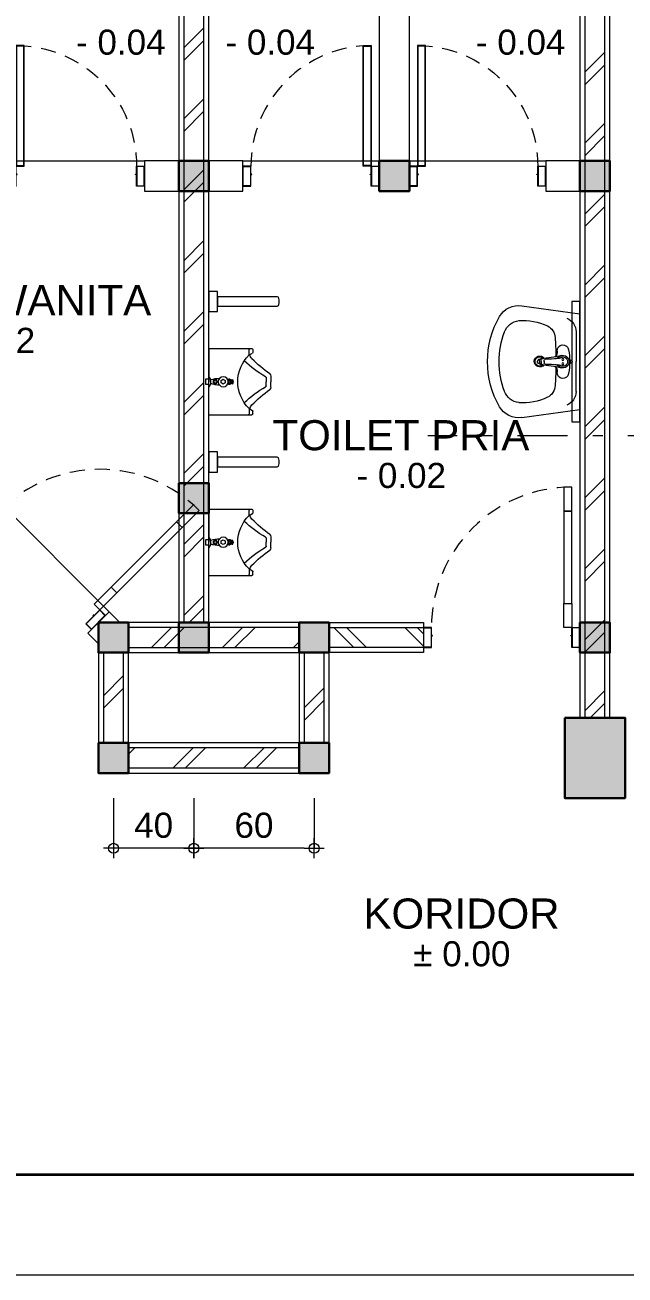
# Model space of a CAD drawing. Header units: millimetres. Extents: x -11 to 1625, y -267 to 180.
# Drawn here: x 1093.69 to 1099.67, y -47 to -34.54 of the extents above; entities that cross this region are included whole.
import ezdxf
from ezdxf.enums import TextEntityAlignment as Align

# ---------------------------------------------------------------- set-up
doc = ezdxf.new("R2010")
doc.units = ezdxf.units.MM
doc.linetypes.add('DASHDOT', pattern=[1, 0.5, -0.25, 0, -0.25])
doc.linetypes.add('HIDDEN', pattern=[0.375, 0.25, -0.125])
for name, color, linetype, lineweight in [('ars', 11, 'Continuous', 5), ('dinding', 5, 'Continuous', 15), ('GRS KOP', 1, 'Continuous', 35), ('KOLOM', 1, 'Continuous', 30), ('kop', 7, 'Continuous', 20), ('kus', 63, 'Continuous', 15), ('lan', 7, 'Continuous', 15), ('not', 7, 'Continuous', 20), ('SANITAIR', 4, 'Continuous', 5), ('sol kol', 8, 'Continuous', 0), ('u', 6, 'Continuous', 20)]:
    doc.layers.add(name, color=color, linetype=linetype, lineweight=lineweight)
doc.styles.add('aku', font='arial.ttf')
doc.styles.add('BARU', font='complex.shx')
doc.styles.get("Standard").update_dxf_attribs({"font": 'ARIALUNI.TTF'})
doc.dimstyles.new('H1.20 LAYOUT', dxfattribs={"dimtxt": 40, "dimasz": 13, "dimexe": 30, "dimexo": 0, "dimgap": 10, "dimtad": 2, "dimtih": 1, "dimtoh": 1, "dimdec": 0, "dimlfac": 0.1, "dimzin": 0, "dimdsep": 46, "dimtxsty": 'aku', "dimblk": 'DOT', "dimcen": 0.09, "dimclrd": 256, "dimclre": 256, "dimclrt": 2, "dimadec": 0, "dimazin": 0, "dimtfac": 1, "dimtdec": 0, "dimtix": 1, "dimtofl": 0, "dimtmove": 0, "dimatfit": 3, "dimfxl": 0, "dimtolj": 1, "dimtzin": 0, "dimlwd": -1, "dimlwe": 5, "dimarcsym": 0})
doc.dimstyles.new('SK 50', dxfattribs={"dimtxt": 0.25, "dimasz": 0.1, "dimexe": 0, "dimexo": 0, "dimgap": 0.1, "dimtad": 1, "dimdec": 0, "dimlfac": 50, "dimzin": 12, "dimdsep": 46, "dimtxsty": 'Standard', "dimblk": 'BULAT', "dimcen": 0.1, "dimclrd": 256, "dimclre": 256, "dimclrt": 256, "dimadec": 0, "dimazin": 3, "dimtfac": 1, "dimtdec": 0, "dimtofl": 0, "dimtmove": 0, "dimatfit": 3, "dimldrblk": 'BULAT', "dimfxl": 0, "dimtolj": 1, "dimtzin": 0, "dimlwd": -1, "dimlwe": -1, "dimarcsym": 0})
pattern_1 = [(45, (1086.37156, -61.3467), (-0.353553, 0.353553), []), (45, (1086.49656, -61.3467), (-0.353553, 0.353553), [])]

# ---------------------------------------------------------------- blocks, each defined once
blk = doc.blocks.new('kop')
at = {"layer": 'GRS KOP'}
blk.add_lwpolyline([(1, 54), (83, 54), (83, 1), (1, 1)], close=True, dxfattribs=at)
at = {"layer": 'kop', "color": 7}
blk.add_line((0, 0), (84, 0), dxfattribs=at)
at = {"layer": 'kop', "style": 'BARU', "flags": 4}
for p, height in [((73.8, 5.4), 0.35), ((80.303, 5.382), 0.25), ((73.8, 4.9), 0.35), ((80.303, 4.882), 0.25), ((73.8, 4.4), 0.35), ((80.303, 4.382), 0.25)]:
    blk.add_attdef('-', p, '', height=height, dxfattribs=at)
at = {"layer": 'kop', "flags": 4}
for tag, p in [('AR-00', (78.057, 2.648)), ('00', (81.238, 2.647))]:
    blk.add_attdef(tag, text='', height=0.35, dxfattribs=at).set_placement(p, align=Align.MIDDLE)
blk = doc.blocks.new('BULAT')
for p, q in [((-1, 0), (1, 0)), ((0, -1), (0, 1))]:
    blk.add_line(p, q)
blk.add_circle((0, 0), 0.5)
blk = doc.blocks.new('*D130')
at = {"layer": 'Defpoints', "color": 0, "ltscale": 0.15}
for p in [(1095.372, -42.247), (1096.572, -42.247), (1095.372, -42.747)]:
    blk.add_point(p, dxfattribs=at)
at = {"layer": 'u', "ltscale": 0.15}
for p, q in [((1095.372, -42.247), (1095.372, -42.747)), ((1096.572, -42.247), (1096.572, -42.747)), ((1096.472, -42.747), (1095.472, -42.747))]:
    blk.add_line(p, q, dxfattribs=at)
at = {"layer": 'u', "ltscale": 0.15, "xscale": 0.1, "yscale": 0.1, "zscale": 0.1, "rotation": 180}
blk.add_blockref('BULAT', (1095.372, -42.747), dxfattribs=at)
at = {"layer": 'u', "ltscale": 0.15, "xscale": 0.1, "yscale": 0.1, "zscale": 0.1}
blk.add_blockref('BULAT', (1096.572, -42.747), dxfattribs=at)
at = {"layer": 'u', "ltscale": 0.15, "insert": (1095.972, -42.519), "char_height": 0.25, "attachment_point": 5}
blk.add_mtext('\\A1;60', dxfattribs=at)
blk = doc.blocks.new('*D131')
at = {"layer": 'Defpoints', "color": 0, "ltscale": 0.15}
for p in [(1094.572, -42.247), (1095.372, -42.247), (1094.572, -42.747)]:
    blk.add_point(p, dxfattribs=at)
at = {"layer": 'u', "ltscale": 0.15}
for p, q in [((1094.572, -42.247), (1094.572, -42.747)), ((1095.372, -42.247), (1095.372, -42.747)), ((1095.272, -42.747), (1094.672, -42.747))]:
    blk.add_line(p, q, dxfattribs=at)
at = {"layer": 'u', "ltscale": 0.15, "xscale": 0.1, "yscale": 0.1, "zscale": 0.1, "rotation": 180}
blk.add_blockref('BULAT', (1094.572, -42.747), dxfattribs=at)
at = {"layer": 'u', "ltscale": 0.15, "xscale": 0.1, "yscale": 0.1, "zscale": 0.1}
blk.add_blockref('BULAT', (1095.372, -42.747), dxfattribs=at)
at = {"layer": 'u', "ltscale": 0.15, "insert": (1094.972, -42.519), "char_height": 0.25, "attachment_point": 5}
blk.add_mtext('\\A1;40', dxfattribs=at)
blk = doc.blocks.new('KP')
at = {"layer": 'KOLOM'}
blk.add_lwpolyline([(0.075, -0.075), (-0.075, -0.075), (-0.075, 0.075), (0.075, 0.075), (0.075, -0.075)], dxfattribs=at)
blk = doc.blocks.new('URINOIR ATAS')
for p, q in [((-0.027, 0.31), (0, 0.31)), ((-0.0198, 0.2864), (0, 0.2864)), ((0.027, 0.31), (0, 0.31)), ((0.0198, 0.2864), (0, 0.2864)), ((-0.165, 0), (-0.165, 0.2151)), ((-0.16, 0.2201), (-0.1473, 0.2201)), ((-0.1332, 0.2011), (-0.16, 0.2011)), ((-0.1332, 0.2011), (-0.143, 0.2176)), ((0.1332, 0.2011), (0.143, 0.2176)), ((0.1332, 0.2011), (0.16, 0.2011)), ((0.16, 0.2201), (0.1473, 0.2201)), ((0.165, 0), (0.165, 0.2151)), ((-0.0122, 0.1168), (0.0115, 0.1168)), ((-0.0113, 0.0974), (0.011, 0.0974)), ((-0.0112, 0.1072), (0.0111, 0.1072)), ((-0.0087, 0.112), (-0.0087, 0.1072)), ((-0.0075, 0.1132), (0.0078, 0.1132)), ((-0.0028, 0.1168), (-0.0028, 0.1132)), ((0.0026, 0.1168), (0.0026, 0.1132)), ((0.009, 0.112), (0.009, 0.1072)), ((-0.165, 0), (0, 0)), ((-0.009, 0.0103), (-0.0257, 0)), ((-0.0127, -0.0167), (-0.0127, 0)), ((-0.009, 0.0103), (0.0108, 0.0103)), ((0.165, 0), (0, 0)), ((0.0108, 0.0103), (0.0265, 0)), ((0.0127, 0), (0.0127, -0.0167)), ((0.0127, -0.0167), (-0.0127, -0.0167))]:
    blk.add_line(p, q)
for points in [[(-0.0111, 0.1072, 0.164804), (-0.0121, 0.1069, 0.105758), (-0.013, 0.1058, 0.068984), (-0.0136, 0.1043, 0.055178), (-0.0139, 0.1024, 0.055178), (-0.0137, 0.1004, 0.068984), (-0.0131, 0.0989, 0.105758), (-0.0122, 0.0977, 0.164804), (-0.0113, 0.0974, 0.164804), (-0.0103, 0.0977, 0.105758), (-0.0093, 0.0988, 0.068984), (-0.0088, 0.1003, 0.055178), (-0.0085, 0.1023, 0.055178), (-0.0087, 0.1043, 0.068984), (-0.0093, 0.1058, 0.105758), (-0.0102, 0.1069, 0.164804)], [(0, 0.0974, 0.070821), (0.0028, 0.0978, 0.082428), (0.005, 0.0988, 0.106823), (0.0065, 0.1005, 0.13413), (0.007, 0.1023, 0.13413), (0.0065, 0.1041, 0.106823), (0.005, 0.1058, 0.082428), (0.0028, 0.1069, 0.070821), (0, 0.1072, 0.070821), (-0.0028, 0.1069, 0.082428), (-0.005, 0.1058, 0.106823), (-0.0065, 0.1041, 0.13413), (-0.007, 0.1023, 0.13413), (-0.0065, 0.1005, 0.106823), (-0.005, 0.0988, 0.082428), (-0.0028, 0.0978, 0.070821)], [(0.0111, 0.1072, 0.164804), (0.0102, 0.1069, 0.105758), (0.0092, 0.1058, 0.068984), (0.0086, 0.1043, 0.055178), (0.0084, 0.1024, 0.055178), (0.0086, 0.1004, 0.068984), (0.0091, 0.0989, 0.105758), (0.0101, 0.0977, 0.164804), (0.011, 0.0974, 0.164804), (0.0119, 0.0977, 0.105758), (0.0129, 0.0988, 0.068984), (0.0135, 0.1003, 0.055178), (0.0137, 0.1023, 0.055178), (0.0135, 0.1043, 0.068984), (0.013, 0.1058, 0.105758), (0.012, 0.1069, 0.164804)]]:
    blk.add_lwpolyline(points, format="xyb", close=True)
blk.add_lwpolyline([(0.0065, 0.0614), (0.0126, 0.0719), (0.0065, 0.0824), (-0.0056, 0.0824), (-0.0117, 0.0719), (-0.0056, 0.0614)], close=True)
for centre, radius in [((0, 0.072), 0.025), ((0.0002, 0.032), 0.0106), ((0, 0.0319), 0.00723)]:
    blk.add_circle(centre, radius)
for centre, radius, start, end in [((-0.6138, 0.7181), 0.7085, 314.76544, 324.21792), ((-0.4765, 0.5364), 0.5177, 315.9836, 330.73363), ((-0.027, 0.2952), 0.0148, 90, 144.21792), ((-0.0198, 0.2805), 0.00593, 90, 150.73363), ((0.0198, 0.2805), 0.00593, 29.26637, 90), ((0.4765, 0.5364), 0.5177, 209.26637, 224.0164), ((0.027, 0.2952), 0.0148, 35.78208, 90), ((0.6138, 0.7181), 0.7085, 215.78208, 225.23456), ((-0.16, 0.2151), 0.005, 90, 180), ((-0.16, 0.1961), 0.005, 90, 180), ((-0.1473, 0.2151), 0.005, 30.58586, 90), ((-0.1513, 0.2563), 0.055, 287.36023, 311.4179), ((0.0012, 0.3316), 0.1873, 224.1477, 269.64221), ((-0.0012, 0.3316), 0.1873, 270.35779, 315.8523), ((0.1513, 0.2563), 0.055, 228.5821, 252.63977), ((0.1473, 0.2151), 0.005, 90, 149.41414), ((0.16, 0.2151), 0.005, 0, 90), ((0.16, 0.1961), 0.005, 0, 90), ((-0.0004, 0.1057), 0.0162, 43.01693, 136.98307), ((-0.0075, 0.112), 0.00119, 90, 180), ((0.0078, 0.112), 0.00119, 0, 90), ((0.1202, 0.0571), 0.1375, 181.34816, 199.92359), ((-0.1902, 0.0624), 0.2077, 345.47033, 357.66921)]:
    blk.add_arc(centre, radius, start, end)
blk = doc.blocks.new('washtafel L237 a')
for p, q in [((-0.2789, -0.2895), (-0.2378, 0)), ((-0.2378, 0), (0, 0)), ((0.2378, 0), (0, 0)), ((0.2789, -0.2895), (0.2378, 0)), ((-0.1485, -0.0191), (0, -0.0191)), ((0.1485, -0.0191), (0, -0.0191)), ((0, -0.1788), (-0.0059, -0.1788)), ((0, -0.1788), (0.0059, -0.1788)), ((0, -0.1934), (-0.0071, -0.1934)), ((0, -0.2017), (-0.0067, -0.2017)), ((0, -0.1934), (0.0071, -0.1934)), ((0, -0.2017), (0.0067, -0.2017))]:
    blk.add_line(p, q)
for centre, radius in [((0, -0.0432), 0.00695), ((0, -0.0432), 0.00529), ((-0.0111, -0.0848), 0.00488), ((0.0111, -0.0848), 0.00488)]:
    blk.add_circle(centre, radius)
for centre, radius, start, end in [((-0.1484, -0.0933), 0.0742, 90.06608, 157.50386), ((-0.0554, -0.0846), 0.0285, 98.13201, 275.81346), ((-0.0017, -0.3364), 0.2858, 89.66686, 101.6651), ((-0.0002, -0.0844), 0.0312, 89.69148, 225.35659), ((-0.0002, -0.0842), 0.0231, 89.5833, 212.81241), ((0.0017, -0.3364), 0.2858, 78.3349, 90.33314), ((0.0002, -0.0844), 0.0312, 314.64341, 90.30852), ((0.0002, -0.0842), 0.0231, 327.18759, 90.4167), ((0.0554, -0.0846), 0.0285, 264.18654, 81.86799), ((0.1484, -0.0933), 0.0742, 22.49614, 89.93392), ((-0.1166, -0.1911), 0.0678, 92.54401, 154.459), ((0.0121, -2.1032), 1.9842, 91.19392, 93.80594), ((-0.0493, -0.1465), 0.0337, 40.11883, 95.45534), ((-0.528, -0.216), 0.5128, 2.56467, 13.89125), ((-0.0403, -0.1261), 0.0267, 4.63491, 46.93936), ((-0.0448, -0.113), 0.03, 5.69404, 32.81241), ((-0.6232, -0.1707), 0.6112, 359.80116, 5.69404), ((0.6232, -0.1707), 0.6112, 174.30596, 180.19884), ((0.0403, -0.1261), 0.0267, 133.06064, 175.36509), ((0.0448, -0.113), 0.03, 147.18759, 174.30596), ((0.528, -0.216), 0.5128, 166.10875, 177.43533), ((0.0493, -0.1465), 0.0337, 84.54466, 139.88117), ((-0.0121, -2.1032), 1.9842, 86.19406, 88.80608), ((0.1166, -0.1911), 0.0678, 25.541, 87.45599), ((0.0679, -0.2815), 0.2732, 154.05414, 184.62425), ((0.0008, -0.1999), 0.0272, 129.5111, 54.46655), ((0.0009, -0.2), 0.0234, 136.87842, 48.81285), ((-0.0071, -0.1844), 0.009, 183.47511, 270), ((-0.0059, -0.1728), 0.006, 179.80116, 270), ((0.0059, -0.1728), 0.006, 270, 0.19884), ((0.0071, -0.1844), 0.009, 270, 356.52489), ((-0.0679, -0.2815), 0.2732, 355.37575, 25.94586), ((-0.0067, -0.1927), 0.009, 182.56467, 270), ((0.001, -0.1997), 0.0119, 184.49513, 2.42416), ((0.0067, -0.1927), 0.009, 270, 357.43533), ((-0.17, -0.3052), 0.11, 171.78601, 240.13946), ((-0.119, -0.2944), 0.0858, 186.0548, 250.1625), ((0.119, -0.2944), 0.0858, 289.8375, 353.9452), ((0.17, -0.3052), 0.11, 299.86054, 8.21399), ((-0.0032, -0.0174), 0.4426, 239.96311, 270.41712), ((-0.001, 0.0027), 0.4056, 248.72091, 270.13748), ((0.001, 0.0027), 0.4056, 269.86252, 291.27909), ((0.0032, -0.0174), 0.4426, 269.58288, 300.03689)]:
    blk.add_arc(centre, radius, start, end)
blk = doc.blocks.new('P 60')
at = {"linetype": 'HIDDEN', "ltscale": 0.3}
blk.add_lwpolyline([(-0.64, 0.1, -0.414214), (-0.04, 0.7, -1.303225)], format="xyb", dxfattribs=at)
for points in [[(-0.04, 0.7), (-0.04, 0.1), (-0.08, 0.1), (-0.08, 0.7)], [(-0.042, 0.698), (-0.042, 0.102), (-0.078, 0.102), (-0.078, 0.698)], [(-0.6351, 0.06), (-0.64, 0.06), (-0.64, 0.0615), (-0.64, 0.1), (-0.68, 0.1), (-0.68, 0), (-0.64, 0), (-0.64, 0.0565), (-0.6351, 0.0583)], [(-0.642, 0.002), (-0.678, 0.002), (-0.678, 0.098), (-0.642, 0.098)], [(-0.0449, 0.06), (-0.04, 0.06), (-0.04, 0.0615), (-0.04, 0.1), (0, 0.1), (0, 0), (-0.04, 0), (-0.04, 0.0565), (-0.0449, 0.0583)], [(-0.038, 0.002), (-0.002, 0.002), (-0.002, 0.098), (-0.038, 0.098)]]:
    blk.add_lwpolyline(points, close=True)
blk = doc.blocks.new('P 70')
at = {"linetype": 'HIDDEN', "ltscale": 0.3}
blk.add_lwpolyline([(-0.74, 0.1, -0.414214), (-0.04, 0.8, -1.303225)], format="xyb", dxfattribs=at)
for points in [[(-0.04, 0.8), (-0.08, 0.8), (-0.08, 0.68), (-0.04, 0.68)], [(-0.04, 0.68), (-0.08, 0.68), (-0.08, 0.22), (-0.04, 0.22)], [(-0.04, 0.1), (-0.08, 0.1), (-0.08, 0.22), (-0.04, 0.22)], [(-0.7351, 0.06), (-0.74, 0.06), (-0.74, 0.0615), (-0.74, 0.1), (-0.78, 0.1), (-0.78, 0), (-0.74, 0), (-0.74, 0.0565), (-0.7351, 0.0583)], [(-0.742, 0.002), (-0.778, 0.002), (-0.778, 0.098), (-0.742, 0.098)], [(-0.0449, 0.06), (-0.04, 0.06), (-0.04, 0.0615), (-0.04, 0.1), (0, 0.1), (0, 0), (-0.04, 0), (-0.04, 0.0565), (-0.0449, 0.0583)], [(-0.038, 0.002), (-0.002, 0.002), (-0.002, 0.098), (-0.038, 0.098)]]:
    blk.add_lwpolyline(points, close=True)
blk = doc.blocks.new('K1')
at = {"layer": 'KOLOM'}
blk.add_lwpolyline([(0.2, 0.15), (-0.2, 0.15), (-0.2, -0.15), (0.2, -0.15), (0.2, 0.15)], dxfattribs=at)
blk = doc.blocks.new('NOTASI RUANG')
at = {"layer": 'not'}
for height, p in [(0.2598, (-0.0112, 0.2998)), (0.1752, (-0.0087, -0.0173))]:
    blk.add_attdef('RUANG', text='', height=height, dxfattribs=at).set_placement(p, align=Align.MIDDLE_CENTER)
blk = doc.blocks.new('_Dot')
at = {"color": 0, "linetype": 'ByBlock', "lineweight": -2}
blk.add_line((-0.5, 0), (-1, 0), dxfattribs=at)
at = {"color": 0, "linetype": 'ByBlock', "const_width": 0.5}
blk.add_lwpolyline([(-0.25, 0, 1), (0.25, 0, 1)], format="xyb", close=True, dxfattribs=at)

msp = doc.modelspace()

# ---------------------------------------------------------------- hatches: boundary and pattern name
at = {"layer": 'ars'}
h = msp.add_hatch(dxfattribs=at)
h.set_pattern_fill('TEMBOK', color=256, scale=0.5)
h.set_pattern_definition(pattern_1)
h.paths.add_polyline_path([(1095.2715565, -32.9967001), (1095.2715565, -40.4967001), (1095.4715565, -40.4967001), (1095.4715565, -32.9967001)])
h = msp.add_hatch(dxfattribs=at)
h.set_pattern_fill('TEMBOK', color=256, scale=0.5)
h.set_pattern_definition(pattern_1)
h.paths.add_polyline_path([(1099.4715565, -41.4467001), (1099.4715565, -33.2467001), (1099.2715565, -33.2467001), (1099.2715565, -41.4467001)])
h = msp.add_hatch(dxfattribs=at)
h.set_pattern_fill('TEMBOK', color=256, scale=0.5)
h.set_pattern_definition(pattern_1)
h.paths.add_polyline_path([(1096.4215565, -40.5467001), (1094.7215565, -40.5467001), (1094.7215565, -40.7467001), (1096.4215565, -40.7467001)])
h = msp.add_hatch(dxfattribs=at)
h.set_pattern_fill('TEMBOK', color=256, scale=0.5)
h.set_pattern_definition([(135, (1109.42156, -60.1467), (0.353553, 0.353553), []), (135, (1109.29656, -60.1467), (0.353553, 0.353553), [])])
h.paths.add_polyline_path([(1096.7215565, -40.5467001), (1097.6615565, -40.5467001), (1097.6615565, -40.7467001), (1096.7215565, -40.7467001)])
h = msp.add_hatch(dxfattribs=at)
h.set_pattern_fill('TEMBOK', color=256, scale=0.5)
h.set_pattern_definition(pattern_1)
h.paths.add_polyline_path([(1094.4715565, -40.7967001), (1094.4715565, -41.6967001), (1094.6715565, -41.6967001), (1094.6715565, -40.7967001)])
h = msp.add_hatch(dxfattribs=at)
h.set_pattern_fill('TEMBOK', color=256, scale=0.5)
h.set_pattern_definition(pattern_1)
h.paths.add_polyline_path([(1096.4715565, -40.7967001), (1096.4715565, -41.6967001), (1096.6715565, -41.6967001), (1096.6715565, -40.7967001)])
h = msp.add_hatch(dxfattribs=at)
h.set_pattern_fill('TEMBOK', color=256, scale=0.5)
h.set_pattern_definition(pattern_1)
h.paths.add_polyline_path([(1096.4215565, -41.7467001), (1094.7215565, -41.7467001), (1094.7215565, -41.9467001), (1096.4215565, -41.9467001)])
at = {"layer": 'sol kol'}
for points in [[(1095.2215565, -35.8967001), (1095.5215565, -35.8967001), (1095.5215565, -36.1967001), (1095.2215565, -36.1967001)], [(1097.2215565, -35.8967001), (1097.5215565, -35.8967001), (1097.5215565, -36.1967001), (1097.2215565, -36.1967001)], [(1099.2215565, -35.8967001), (1099.5215565, -35.8967001), (1099.5215565, -36.1967001), (1099.2215565, -36.1967001)], [(1095.2215565, -39.1067001), (1095.5215565, -39.1067001), (1095.5215565, -39.4067001), (1095.2215565, -39.4067001)], [(1094.4215565, -40.4967001), (1094.7215565, -40.4967001), (1094.7215565, -40.7967001), (1094.4215565, -40.7967001)], [(1095.2215565, -40.4967001), (1095.5215565, -40.4967001), (1095.5215565, -40.7967001), (1095.2215565, -40.7967001)], [(1096.4215565, -40.4967001), (1096.7215565, -40.4967001), (1096.7215565, -40.7967001), (1096.4215565, -40.7967001)], [(1099.2215565, -40.4967001), (1099.5215565, -40.4967001), (1099.5215565, -40.7967001), (1099.2215565, -40.7967001)], [(1099.0715565, -41.4467001), (1099.0715565, -42.2467001), (1099.6715565, -42.2467001), (1099.6715565, -41.4467001)], [(1094.4215565, -41.6967001), (1094.7215565, -41.6967001), (1094.7215565, -41.9967001), (1094.4215565, -41.9967001)], [(1096.4215565, -41.6967001), (1096.7215565, -41.6967001), (1096.7215565, -41.9967001), (1096.4215565, -41.9967001)]]:
    msp.add_hatch(color=256, dxfattribs=at).paths.add_polyline_path(points)

# ---------------------------------------------------------------- linework, layer by layer
at = {"layer": 'ars'}
for points in [[(1095.2715565, -32.9967001), (1095.2715565, -40.4967001), (1095.4715565, -40.4967001), (1095.4715565, -32.9967001)], [(1099.4715565, -41.4467001), (1099.4715565, -33.2467001), (1099.2715565, -33.2467001), (1099.2715565, -41.4467001)], [(1095.6084329, -37.3967001), (1095.6084329, -37.1967001), (1095.5215565, -37.1967001), (1095.5215565, -37.3967001)], [(1095.6084329, -38.9967001), (1095.6084329, -38.7967001), (1095.5215565, -38.7967001), (1095.5215565, -38.9967001)], [(1096.4215565, -40.5467001), (1094.7215565, -40.5467001), (1094.7215565, -40.7467001), (1096.4215565, -40.7467001)], [(1096.7215565, -40.5467001), (1097.6615565, -40.5467001), (1097.6615565, -40.7467001), (1096.7215565, -40.7467001)], [(1094.4715565, -40.7967001), (1094.4715565, -41.6967001), (1094.6715565, -41.6967001), (1094.6715565, -40.7967001)], [(1096.4715565, -40.7967001), (1096.4715565, -41.6967001), (1096.6715565, -41.6967001), (1096.6715565, -40.7967001)], [(1096.4215565, -41.7467001), (1094.7215565, -41.7467001), (1094.7215565, -41.9467001), (1096.4215565, -41.9467001)]]:
    msp.add_lwpolyline(points, close=True, dxfattribs=at)
at = {"layer": 'dinding'}
for p, q in [((1094.5276225, -40.3906341), (1094.3154904, -40.6027661)), ((1094.6336885, -40.4967001), (1094.5276225, -40.3906341)), ((1094.4215565, -40.7088322), (1094.3154904, -40.6027661))]:
    msp.add_line(p, q, dxfattribs=at)
for points in [[(1095.2215565, -32.9967001), (1095.2215565, -40.4967001), (1095.5215565, -40.4967001), (1095.5215565, -32.9967001)], [(1097.2215565, -32.9967001), (1097.2215565, -35.8967001), (1097.5215565, -35.8967001), (1097.5215565, -32.9967001)], [(1099.5215565, -41.4467001), (1099.5215565, -33.2467001), (1099.2215565, -33.2467001), (1099.2215565, -41.4467001)], [(1095.2215565, -35.8967001), (1094.8815565, -35.8967001), (1094.8815565, -36.1967001), (1095.2215565, -36.1967001)], [(1095.8615565, -35.8967001), (1095.5215565, -35.8967001), (1095.5215565, -36.1967001), (1095.8615565, -36.1967001)], [(1099.2215565, -35.8967001), (1098.8815565, -35.8967001), (1098.8815565, -36.1967001), (1099.2215565, -36.1967001)], [(1096.4215565, -40.4967001), (1094.7215565, -40.4967001), (1094.7215565, -40.7967001), (1096.4215565, -40.7967001)], [(1096.7215565, -40.4967001), (1097.6615565, -40.4967001), (1097.6615565, -40.7967001), (1096.7215565, -40.7967001)], [(1094.4215565, -40.7967001), (1094.4215565, -41.6967001), (1094.7215565, -41.6967001), (1094.7215565, -40.7967001)], [(1096.4215565, -40.7967001), (1096.4215565, -41.6967001), (1096.7215565, -41.6967001), (1096.7215565, -40.7967001)], [(1096.4215565, -41.6967001), (1094.7215565, -41.6967001), (1094.7215565, -41.9967001), (1096.4215565, -41.9967001)]]:
    msp.add_lwpolyline(points, close=True, dxfattribs=at)
at = {"layer": 'lan'}
for p, q in [((1093.5215565, -35.8967001), (1094.8815565, -35.8967001)), ((1095.8615565, -35.8967001), (1097.2215565, -35.8967001)), ((1097.5215565, -35.8967001), (1098.8815565, -35.8967001)), ((1094.5276225, -40.3906341), (1093.4245359, -39.2875475))]:
    msp.add_line(p, q, dxfattribs=at)
at = {"layer": 'not', "linetype": 'DASHDOT'}
msp.add_line((1104.5993466, -38.6372176), (1097.7066416, -38.6372176), dxfattribs=at)
at = {"layer": 'SANITAIR'}
for points in [[(1096.2215565, -37.2676038, 0.3879768636), (1096.2027768, -37.2498705), (1095.6084329, -37.2498705), (1095.6084329, -37.3435297), (1096.2027768, -37.3435297, 0.3879768636), (1096.2215565, -37.3257965, 0.0369417694)], [(1096.2215565, -38.8676038, 0.3879768636), (1096.2027768, -38.8498705), (1095.6084329, -38.8498705), (1095.6084329, -38.9435297), (1096.2027768, -38.9435297, 0.3879768636), (1096.2215565, -38.9257965, 0.0369417694)]]:
    msp.add_lwpolyline(points, format="xyb", close=True, dxfattribs=at)
msp.add_lwpolyline([(1099.2215565, -37.2967001), (1099.1415565, -37.2967001), (1099.1415565, -38.4967001), (1099.2215565, -38.4967001)], close=True, dxfattribs=at)

# ---------------------------------------------------------------- block references
ref = msp.add_blockref('NOTASI RUANG', (1094.6554381, -34.6904979), dxfattribs=dict(xscale=1.264792453639075, yscale=1.264792453639075, zscale=1.264792453639075))
ref.add_attrib('RUANG', '- 0.04', dxfattribs={"layer": 'not', "height": 0.25}).set_placement((1094.644474, -34.712328), align=Align.MIDDLE_CENTER)
ref = msp.add_blockref('NOTASI RUANG', (1096.1454377, -34.6904979), dxfattribs=dict(xscale=1.264792453639075, yscale=1.264792453639075, zscale=1.264792453639075))
ref.add_attrib('RUANG', '- 0.04', dxfattribs={"layer": 'not', "height": 0.25}).set_placement((1096.1344736, -34.712328), align=Align.MIDDLE_CENTER)
ref = msp.add_blockref('NOTASI RUANG', (1098.6424417, -34.6904979), dxfattribs=dict(xscale=1.264792453639075, yscale=1.264792453639075, zscale=1.264792453639075))
ref.add_attrib('RUANG', '- 0.04', dxfattribs={"layer": 'not', "height": 0.25}).set_placement((1098.6314776, -34.712328), align=Align.MIDDLE_CENTER)
ref = msp.add_blockref('NOTASI RUANG', (1093.3551372, -37.6626749), dxfattribs=dict(xscale=1.264792453639075, yscale=1.264792453639075, zscale=1.264792453639075))
ref.add_attrib('RUANG', '- 0.02', dxfattribs={"layer": 'not', "height": 0.25}).set_placement((1093.344173, -37.684505), align=Align.MIDDLE_CENTER)
ref.add_attrib('RUANG', 'TOILET WANITA', dxfattribs={"layer": 'not', "height": 0.3}).set_placement((1093.3410055, -37.2835061), align=Align.MIDDLE_CENTER)
ref = msp.add_blockref('NOTASI RUANG', (1097.4515472, -39.0088631), dxfattribs=dict(xscale=1.264792453639075, yscale=1.264792453639075, zscale=1.264792453639075))
ref.add_attrib('RUANG', '- 0.02', dxfattribs={"layer": 'not', "height": 0.25}).set_placement((1097.4405831, -39.0306931), align=Align.MIDDLE_CENTER)
ref.add_attrib('RUANG', 'TOILET PRIA', dxfattribs={"layer": 'not', "height": 0.3}).set_placement((1097.4374155, -38.6296942), align=Align.MIDDLE_CENTER)
ref = msp.add_blockref('NOTASI RUANG', (1098.0556652, -43.7763857), dxfattribs=dict(xscale=1.264792453639075, yscale=1.264792453639075, zscale=1.264792453639075))
ref.add_attrib('RUANG', '%%P 0.00', dxfattribs={"layer": 'not', "height": 0.25}).set_placement((1098.0447011, -43.7982158), align=Align.MIDDLE_CENTER)
ref.add_attrib('RUANG', 'KORIDOR', dxfattribs={"layer": 'not', "height": 0.3}).set_placement((1098.0415335, -43.3972169), align=Align.MIDDLE_CENTER)
at = {"layer": 'KOLOM', "xscale": 2, "yscale": 2, "zscale": 2}
for name, p, rotation in [('KP', (1095.3715565, -36.0467001), 180), ('KP', (1097.3715565, -36.0467001), 180), ('KP', (1099.3715565, -36.0467001), 180), ('KP', (1095.3715565, -39.2567001), 180), ('KP', (1094.5715565, -40.6467001), 180), ('KP', (1095.3715565, -40.6467001), 180), ('KP', (1096.5715565, -40.6467001), 180), ('KP', (1099.3715565, -40.6467001), 180), ('K1', (1099.3715565, -41.8467001), 90), ('KP', (1094.5715565, -41.8467001), 180), ('KP', (1096.5715565, -41.8467001), 180)]:
    msp.add_blockref(name, p, dxfattribs=dict(at, rotation=rotation))
at = {"layer": 'kop'}
msp.add_blockref('kop', (1079.214162, -47.0000001), dxfattribs=at)
at = {"layer": 'kus', "yscale": 2, "zscale": 2}
for name, p, xscale in [('P 60', (1093.5215565, -36.1467001), -2), ('P 60', (1097.2215565, -36.1467001), 2), ('P 60', (1097.5215565, -36.1467001), -2), ('P 70', (1099.2215565, -40.7467001), 2)]:
    msp.add_blockref(name, p, dxfattribs=dict(at, xscale=xscale))
at = {"layer": 'kus', "xscale": 2, "yscale": 2, "zscale": 2, "rotation": 315}
msp.add_blockref('P 70', (1094.3508458, -40.5674108), dxfattribs=at)
at = {"layer": 'SANITAIR', "xscale": -2, "yscale": 2, "zscale": 2, "rotation": 270}
for name, p in [('washtafel L237 a', (1099.2215565, -37.8967001)), ('URINOIR ATAS', (1095.5215565, -38.0967001)), ('URINOIR ATAS', (1095.5215565, -39.6967001))]:
    msp.add_blockref(name, p, dxfattribs=at)

# ---------------------------------------------------------------- dimensions: what is measured, and where the dimension line sits
at = {"layer": 'u', "ltscale": 0.15}
for base, p1, p2, picture, middle in [((1094.5715565, -42.7467001), (1095.3715565, -42.2467001), (1094.5715565, -42.2467001), '*D131', (1094.9715565, -42.7467001)), ((1095.3715565, -42.7467001), (1096.5715565, -42.2467001), (1095.3715565, -42.2467001), '*D130', (1095.9715565, -42.7467001))]:
    dim = msp.add_linear_dim(base=base, p1=p1, p2=p2, angle=180, dimstyle='SK 50', dxfattribs=at)
    dim.commit()
    dim.dimension.update_dxf_attribs({"geometry": picture, "text_midpoint": middle, "dimtype": 160})

# ---------------------------------------------------------------- leaders
at = {"layer": 'ars'}
msp.add_leader([(1097.8422895, -55.3087816), (1099.5059833, -53.6037589), (1108.1517027, -53.6037589)], dimstyle='H1.20 LAYOUT', override={"dimgap": 10, "dimtad": 0}, dxfattribs=at)

doc.saveas('drawing.dxf')
